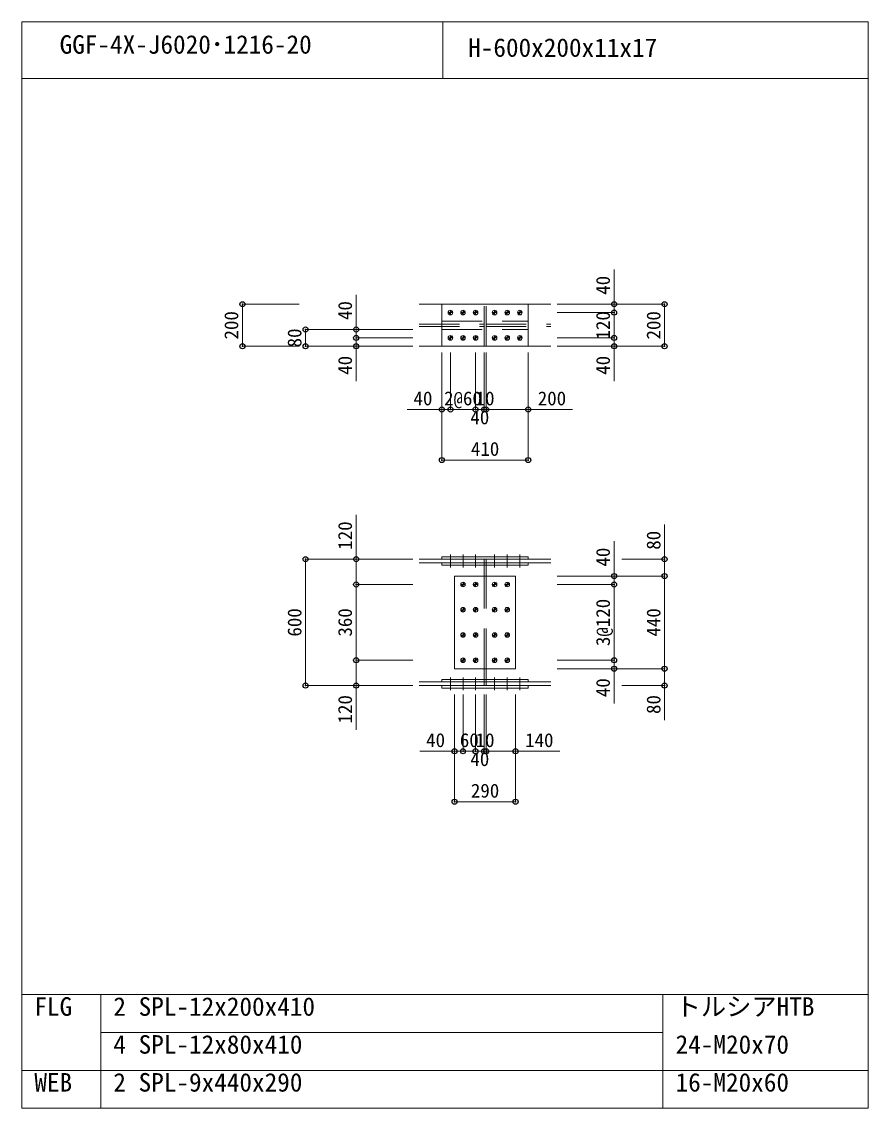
# Model space of a CAD drawing. Units: millimetres, scale not verified. Extents: x -8310 to 8310, y -4800 to 5700.
# Drawn here: x -8310 to -4290, y -4800 to 360 of the extents above; entities that cross this region are included whole.
import ezdxf
from ezdxf.enums import TextEntityAlignment as Align

# ---------------------------------------------------------------- set-up
doc = ezdxf.new("R2010")
doc.units = ezdxf.units.MM
doc.header["$LTSCALE"] = 30
doc.header["$PDMODE"] = 32
doc.header["$PDSIZE"] = 24
doc.linetypes.add('USER2', pattern=[9.525, 6.35, -3.175])
doc.layers.add('0-0', color=7, linetype='Continuous')
doc.layers.add('0-2', color=7, linetype='Continuous')
for name, color, linetype, lineweight in [('0-1', 7, 'Continuous', 18), ('0-5', 7, 'Continuous', 18), ('0-6', 7, 'USER2', 18), ('0-8', 7, 'Continuous', 18), ('0-9', 7, 'Continuous', 18), ('0-A', 7, 'Continuous', 18), ('0-B', 7, 'Continuous', 18)]:
    doc.layers.add(name, color=color, linetype=linetype, lineweight=lineweight)
doc.styles.add('ＭＳ ゴシック', font='')
doc.styles.get('ＭＳ ゴシック').set_extended_font_data('MS Gothic')

msp = doc.modelspace()

# ---------------------------------------------------------------- linework, layer by layer
at = {"layer": '0-0'}
for p in [(-7262, -981.5), (-5497, -981.5), (-5257, -981.5), (-5497, -1021.5), (-6962, -1101.5), (-6722, -1101.5), (-6722, -1141.5), (-5497, -1141.5), (-7262, -1181.5), (-6962, -1181.5), (-6722, -1181.5), (-5497, -1181.5), (-5257, -1181.5), (-6314.5, -1481.5), (-6274.5, -1481.5), (-6154.5, -1481.5), (-6114.5, -1481.5), (-6104.5, -1481.5), (-5904.5, -1481.5), (-6314.5, -1721.5), (-5904.5, -1721.5), (-6962, -2192.5), (-6722, -2192.5), (-5257, -2192.5), (-5497, -2272.5), (-5257, -2272.5), (-6722, -2312.5), (-5497, -2312.5), (-6722, -2672.5), (-5497, -2672.5), (-5497, -2712.5), (-5257, -2712.5), (-6962, -2792.5), (-6722, -2792.5), (-5257, -2792.5), (-6254.5, -3104.5), (-6214.5, -3104.5), (-6154.5, -3104.5), (-6114.5, -3104.5), (-6104.5, -3104.5), (-5964.5, -3104.5), (-6254.5, -3344.5), (-5964.5, -3344.5)]:
    msp.add_point(p, dxfattribs=at)
at = {"layer": '0-1'}
for p, q in [((-8310, -4800), (-8310, 360)), ((-8310, 360), (-4290, 360)), ((-6310, 90), (-6310, 360)), ((-4290, -4800), (-4290, 360)), ((-8310, 90), (-4290, 90)), ((-8310, -4260), (-4290, -4260)), ((-7935, -4800), (-7935, -4260)), ((-5265, -4800), (-5265, -4260)), ((-7935, -4440), (-5265, -4440)), ((-8310, -4620), (-4290, -4620)), ((-8310, -4800), (-4290, -4800))]:
    msp.add_line(p, q, dxfattribs=at)
at = {"layer": '0-5'}
for p, q in [((-6422, -981.5), (-6114.5, -981.5)), ((-6314.5, -981.5), (-5904.5, -981.5)), ((-6314.5, -1181.5), (-6314.5, -981.5)), ((-6104.5, -981.5), (-5797, -981.5)), ((-6422, -1181.5), (-6114.5, -1181.5)), ((-6104.5, -1181.5), (-5797, -1181.5)), ((-6422, -2192.5), (-6114.5, -2192.5)), ((-6314.5, -2180.5), (-5904.5, -2180.5)), ((-6314.5, -2192.5), (-6314.5, -2180.5)), ((-6314.5, -2209.5), (-5904.5, -2209.5)), ((-6314.5, -2221.5), (-6314.5, -2209.5)), ((-6104.5, -2192.5), (-5797, -2192.5)), ((-6104.5, -2209.5), (-6104.5, -2192.5)), ((-6104.5, -2209.5), (-5797, -2209.5)), ((-6114.5, -2272.5), (-6114.5, -2221.5)), ((-6104.5, -2272.5), (-6104.5, -2221.5)), ((-6254.5, -2272.5), (-5964.5, -2272.5)), ((-6254.5, -2712.5), (-6254.5, -2272.5)), ((-6114.5, -2763.5), (-6114.5, -2712.5)), ((-6104.5, -2763.5), (-6104.5, -2712.5)), ((-6422, -2775.5), (-6114.5, -2775.5)), ((-6314.5, -2763.5), (-6114.5, -2763.5)), ((-6314.5, -2775.5), (-6314.5, -2763.5)), ((-6314.5, -2775.5), (-6114.5, -2775.5)), ((-6114.5, -2763.5), (-5904.5, -2763.5)), ((-6114.5, -2775.5), (-5904.5, -2775.5)), ((-5904.5, -2775.5), (-5904.5, -2763.5)), ((-6314.5, -2792.5), (-6114.5, -2792.5)), ((-6314.5, -2804.5), (-6314.5, -2792.5)), ((-6314.5, -2804.5), (-6114.5, -2804.5)), ((-6114.5, -2792.5), (-5904.5, -2792.5)), ((-6114.5, -2804.5), (-5904.5, -2804.5)), ((-6104.5, -2792.5), (-5797, -2792.5)), ((-5904.5, -2804.5), (-5904.5, -2792.5))]:
    msp.add_line(p, q, dxfattribs=at)
for points in [[(-6314.5, -1181.5), (-5904.5, -1181.5), (-5904.5, -981.5)], [(-6422, -2209.5), (-6114.5, -2209.5), (-6114.5, -2192.5)], [(-6314.5, -2192.5), (-5904.5, -2192.5), (-5904.5, -2180.5)], [(-6314.5, -2221.5), (-5904.5, -2221.5), (-5904.5, -2209.5)], [(-6254.5, -2712.5), (-5964.5, -2712.5), (-5964.5, -2272.5)], [(-6422, -2792.5), (-6114.5, -2792.5), (-6114.5, -2775.5)], [(-6104.5, -2792.5), (-6104.5, -2775.5), (-5797, -2775.5)]]:
    msp.add_lwpolyline(points, dxfattribs=at)
at = {"layer": '0-6'}
for p, q in [((-6314.5, -981.5), (-5904.5, -981.5)), ((-6114.5, -1181.5), (-6114.5, -981.5)), ((-6104.5, -1181.5), (-6104.5, -981.5)), ((-6422, -1076), (-6114.5, -1076)), ((-6314.5, -1061.5), (-5904.5, -1061.5)), ((-6104.5, -1076), (-5797, -1076)), ((-6422, -1087), (-6114.5, -1087)), ((-6314.5, -1101.5), (-5904.5, -1101.5)), ((-6104.5, -1087), (-5797, -1087)), ((-6314.5, -1181.5), (-5904.5, -1181.5)), ((-6114.5, -2221.5), (-6114.5, -2209.5)), ((-6104.5, -2221.5), (-6104.5, -2209.5)), ((-6114.5, -2712.5), (-6114.5, -2272.5)), ((-6104.5, -2712.5), (-6104.5, -2272.5)), ((-6114.5, -2775.5), (-6114.5, -2763.5)), ((-6104.5, -2775.5), (-6104.5, -2763.5))]:
    msp.add_line(p, q, dxfattribs=at)
at = {"layer": '0-8'}
for p, q in [((-6285.5, -1021.5), (-6263.5, -1021.5)), ((-6283.84, -1030.84), (-6265.17, -1012.17)), ((-6274.5, -1032.5), (-6274.5, -1010.5)), ((-6225.5, -1021.5), (-6203.5, -1021.5)), ((-6223.84, -1030.84), (-6205.17, -1012.17)), ((-6214.5, -1032.5), (-6214.5, -1010.5)), ((-6165.5, -1021.5), (-6143.5, -1021.5)), ((-6163.84, -1030.84), (-6145.17, -1012.17)), ((-6154.5, -1032.5), (-6154.5, -1010.5)), ((-6075.5, -1021.5), (-6053.5, -1021.5)), ((-6073.84, -1030.84), (-6055.17, -1012.17)), ((-6064.5, -1032.5), (-6064.5, -1010.5)), ((-6015.5, -1021.5), (-5993.5, -1021.5)), ((-6013.84, -1030.84), (-5995.17, -1012.17)), ((-6004.5, -1032.5), (-6004.5, -1010.5)), ((-5955.5, -1021.5), (-5933.5, -1021.5)), ((-5953.84, -1030.84), (-5935.17, -1012.17)), ((-5944.5, -1032.5), (-5944.5, -1010.5)), ((-6283.84, -1150.84), (-6265.17, -1132.17)), ((-6274.5, -1152.5), (-6274.5, -1130.5)), ((-6223.84, -1150.84), (-6205.17, -1132.17)), ((-6214.5, -1152.5), (-6214.5, -1130.5)), ((-6163.84, -1150.84), (-6145.17, -1132.17)), ((-6154.5, -1152.5), (-6154.5, -1130.5)), ((-6073.84, -1150.84), (-6055.17, -1132.17)), ((-6064.5, -1152.5), (-6064.5, -1130.5)), ((-6013.84, -1150.84), (-5995.17, -1132.17)), ((-6004.5, -1152.5), (-6004.5, -1130.5)), ((-5953.84, -1150.84), (-5935.17, -1132.17)), ((-5944.5, -1152.5), (-5944.5, -1130.5)), ((-6285.5, -1141.5), (-6263.5, -1141.5)), ((-6225.5, -1141.5), (-6203.5, -1141.5)), ((-6165.5, -1141.5), (-6143.5, -1141.5)), ((-6075.5, -1141.5), (-6053.5, -1141.5)), ((-6015.5, -1141.5), (-5993.5, -1141.5)), ((-5955.5, -1141.5), (-5933.5, -1141.5)), ((-6225.5, -2312.5), (-6203.5, -2312.5)), ((-6223.84, -2321.84), (-6205.17, -2303.17)), ((-6214.5, -2323.5), (-6214.5, -2301.5)), ((-6165.5, -2312.5), (-6143.5, -2312.5)), ((-6163.84, -2321.84), (-6145.17, -2303.17)), ((-6154.5, -2323.5), (-6154.5, -2301.5)), ((-6075.5, -2312.5), (-6053.5, -2312.5)), ((-6073.84, -2321.84), (-6055.17, -2303.17)), ((-6064.5, -2323.5), (-6064.5, -2301.5)), ((-6015.5, -2312.5), (-5993.5, -2312.5)), ((-6013.84, -2321.84), (-5995.17, -2303.17)), ((-6004.5, -2323.5), (-6004.5, -2301.5)), ((-6223.84, -2441.84), (-6205.17, -2423.17)), ((-6214.5, -2443.5), (-6214.5, -2421.5)), ((-6163.84, -2441.84), (-6145.17, -2423.17)), ((-6154.5, -2443.5), (-6154.5, -2421.5)), ((-6073.84, -2441.84), (-6055.17, -2423.17)), ((-6064.5, -2443.5), (-6064.5, -2421.5)), ((-6013.84, -2441.84), (-5995.17, -2423.17)), ((-6004.5, -2443.5), (-6004.5, -2421.5)), ((-6225.5, -2432.5), (-6203.5, -2432.5)), ((-6165.5, -2432.5), (-6143.5, -2432.5)), ((-6075.5, -2432.5), (-6053.5, -2432.5)), ((-6015.5, -2432.5), (-5993.5, -2432.5)), ((-6225.5, -2552.5), (-6203.5, -2552.5)), ((-6223.84, -2561.84), (-6205.17, -2543.17)), ((-6214.5, -2563.5), (-6214.5, -2541.5)), ((-6165.5, -2552.5), (-6143.5, -2552.5)), ((-6163.84, -2561.84), (-6145.17, -2543.17)), ((-6154.5, -2563.5), (-6154.5, -2541.5)), ((-6075.5, -2552.5), (-6053.5, -2552.5)), ((-6073.84, -2561.84), (-6055.17, -2543.17)), ((-6064.5, -2563.5), (-6064.5, -2541.5)), ((-6015.5, -2552.5), (-5993.5, -2552.5)), ((-6013.84, -2561.84), (-5995.17, -2543.17)), ((-6004.5, -2563.5), (-6004.5, -2541.5)), ((-6225.5, -2672.5), (-6203.5, -2672.5)), ((-6223.84, -2681.84), (-6205.17, -2663.17)), ((-6214.5, -2683.5), (-6214.5, -2661.5)), ((-6165.5, -2672.5), (-6143.5, -2672.5)), ((-6163.84, -2681.84), (-6145.17, -2663.17)), ((-6154.5, -2683.5), (-6154.5, -2661.5)), ((-6075.5, -2672.5), (-6053.5, -2672.5)), ((-6073.84, -2681.84), (-6055.17, -2663.17)), ((-6064.5, -2683.5), (-6064.5, -2661.5)), ((-6015.5, -2672.5), (-5993.5, -2672.5)), ((-6013.84, -2681.84), (-5995.17, -2663.17)), ((-6004.5, -2683.5), (-6004.5, -2661.5))]:
    msp.add_line(p, q, dxfattribs=at)
at = {"layer": '0-9'}
for p, q in [((-6274.5, -2170.5), (-6274.5, -2231.5)), ((-6214.5, -2170.5), (-6214.5, -2231.5)), ((-6154.5, -2170.5), (-6154.5, -2231.5)), ((-6064.5, -2170.5), (-6064.5, -2231.5)), ((-6004.5, -2170.5), (-6004.5, -2231.5)), ((-5944.5, -2170.5), (-5944.5, -2231.5)), ((-6274.5, -2814.5), (-6274.5, -2753.5)), ((-6214.5, -2814.5), (-6214.5, -2753.5)), ((-6154.5, -2814.5), (-6154.5, -2753.5)), ((-6064.5, -2814.5), (-6064.5, -2753.5)), ((-6004.5, -2814.5), (-6004.5, -2753.5)), ((-5944.5, -2814.5), (-5944.5, -2753.5))]:
    msp.add_line(p, q, dxfattribs=at)
at = {"layer": '0-A'}
for p, q in [((-6992, -981.5), (-7262, -981.5)), ((-5767, -981.5), (-5497, -981.5)), ((-5767, -981.5), (-5257, -981.5)), ((-5767, -1021.5), (-5497, -1021.5)), ((-6452, -1101.5), (-6962, -1101.5)), ((-6452, -1101.5), (-6722, -1101.5)), ((-6452, -1141.5), (-6722, -1141.5)), ((-6722, -1346.5), (-6722, -1141.5)), ((-6452, -1181.5), (-6722, -1181.5)), ((-5767, -1141.5), (-5497, -1141.5)), ((-5767, -1181.5), (-5497, -1181.5)), ((-5497, -1346.5), (-5497, -1141.5)), ((-6314.5, -1211.5), (-6314.5, -1481.5)), ((-6314.5, -1211.5), (-6314.5, -1721.5)), ((-6274.5, -1211.5), (-6274.5, -1481.5)), ((-6274.5, -1211.5), (-6274.5, -1481.5)), ((-6154.5, -1211.5), (-6154.5, -1481.5)), ((-6154.5, -1211.5), (-6154.5, -1481.5)), ((-6114.5, -1211.5), (-6114.5, -1481.5)), ((-6114.5, -1211.5), (-6114.5, -1481.5)), ((-6104.5, -1211.5), (-6104.5, -1481.5)), ((-6104.5, -1211.5), (-6104.5, -1481.5)), ((-5904.5, -1211.5), (-5904.5, -1481.5)), ((-5904.5, -1211.5), (-5904.5, -1721.5)), ((-6479.5, -1481.5), (-6274.5, -1481.5)), ((-6274.5, -1481.5), (-6154.5, -1481.5)), ((-6154.5, -1481.5), (-6114.5, -1481.5)), ((-6114.5, -1481.5), (-6104.5, -1481.5)), ((-6104.5, -1481.5), (-5694.5, -1481.5)), ((-6314.5, -1721.5), (-5904.5, -1721.5)), ((-6452, -2192.5), (-6962, -2192.5)), ((-6452, -2192.5), (-6722, -2192.5)), ((-5459.56, -2192.5), (-5257, -2192.5)), ((-6452, -2312.5), (-6722, -2312.5)), ((-5767, -2272.5), (-5497, -2272.5)), ((-5767, -2272.5), (-5257, -2272.5)), ((-5767, -2312.5), (-5497, -2312.5)), ((-6452, -2672.5), (-6722, -2672.5)), ((-6722, -3002.5), (-6722, -2672.5)), ((-5767, -2672.5), (-5497, -2672.5)), ((-5497, -2877.5), (-5497, -2672.5)), ((-5767, -2712.5), (-5497, -2712.5)), ((-5767, -2712.5), (-5257, -2712.5)), ((-5257, -2957.5), (-5257, -2712.5)), ((-6452, -2792.5), (-6722, -2792.5)), ((-6254.5, -2834.5), (-6254.5, -3104.5)), ((-6254.5, -2834.5), (-6254.5, -3344.5)), ((-6214.5, -2834.5), (-6214.5, -3104.5)), ((-6214.5, -2834.5), (-6214.5, -3104.5)), ((-6154.5, -2834.5), (-6154.5, -3104.5)), ((-6154.5, -2834.5), (-6154.5, -3104.5)), ((-6114.5, -2834.5), (-6114.5, -3104.5)), ((-6114.5, -2834.5), (-6114.5, -3104.5)), ((-6104.5, -2834.5), (-6104.5, -3104.5)), ((-6104.5, -2834.5), (-6104.5, -3104.5)), ((-5964.5, -2834.5), (-5964.5, -3104.5)), ((-5964.5, -2834.5), (-5964.5, -3344.5)), ((-5459.56, -2792.5), (-5257, -2792.5)), ((-6419.5, -3104.5), (-6214.5, -3104.5)), ((-6214.5, -3104.5), (-6154.5, -3104.5)), ((-6154.5, -3104.5), (-6114.5, -3104.5)), ((-6114.5, -3104.5), (-6104.5, -3104.5)), ((-6104.5, -3104.5), (-5754.5, -3104.5)), ((-6254.5, -3344.5), (-5964.5, -3344.5))]:
    msp.add_line(p, q, dxfattribs=at)
for points in [[(-5767, -1021.5), (-5497, -1021.5), (-5497, -816.5)], [(-6452, -1141.5), (-6722, -1141.5), (-6722, -936.5)], [(-6992, -1181.5), (-7262, -1181.5), (-7262, -981.5)], [(-5767, -1181.5), (-5257, -1181.5), (-5257, -981.5)], [(-5767, -1141.5), (-5497, -1141.5), (-5497, -1021.5)], [(-6452, -1181.5), (-6962, -1181.5), (-6962, -1101.5)], [(-6452, -2312.5), (-6722, -2312.5), (-6722, -1982.5)], [(-5767, -2272.5), (-5257, -2272.5), (-5257, -2027.5)], [(-5767, -2312.5), (-5497, -2312.5), (-5497, -2107.5)], [(-6452, -2792.5), (-6962, -2792.5), (-6962, -2192.5)], [(-6452, -2672.5), (-6722, -2672.5), (-6722, -2312.5)], [(-5767, -2712.5), (-5257, -2712.5), (-5257, -2272.5)], [(-5767, -2672.5), (-5497, -2672.5), (-5497, -2312.5)]]:
    msp.add_lwpolyline(points, dxfattribs=at)
at = {"layer": '0-B'}
for centre in [(-6274.5, -1021.5), (-6214.5, -1021.5), (-6154.5, -1021.5), (-6064.5, -1021.5), (-6004.5, -1021.5), (-5944.5, -1021.5), (-6274.5, -1141.5), (-6214.5, -1141.5), (-6154.5, -1141.5), (-6064.5, -1141.5), (-6004.5, -1141.5), (-5944.5, -1141.5), (-6214.5, -2312.5), (-6154.5, -2312.5), (-6064.5, -2312.5), (-6004.5, -2312.5), (-6214.5, -2432.5), (-6154.5, -2432.5), (-6064.5, -2432.5), (-6004.5, -2432.5), (-6214.5, -2552.5), (-6154.5, -2552.5), (-6064.5, -2552.5), (-6004.5, -2552.5), (-6214.5, -2672.5), (-6154.5, -2672.5), (-6064.5, -2672.5), (-6004.5, -2672.5)]:
    msp.add_circle(centre, 11, dxfattribs=at)

# ---------------------------------------------------------------- texts
at = {"layer": '0-2', "style": 'ＭＳ ゴシック'}
for s, p in [('GGF-4X-J6020･1216-20', (-8130, 181.8)), ('H-600x200x11x17', (-6190, 166.8)), ('FLG', (-8250, -4387.2)), ('2', (-7875, -4387.2)), ('SPL-12x200x410', (-7755, -4387.2)), ('トルシアHTB', (-5205, -4387.2)), ('4', (-7875, -4567.2)), ('SPL-12x80x410', (-7755, -4567.2)), ('24-M20x70', (-5205, -4567.2)), ('WEB', (-8250, -4747.2)), ('2', (-7875, -4747.2)), ('SPL-9x440x290', (-7755, -4747.2)), ('16-M20x60', (-5205, -4747.2))]:
    msp.add_text(s, height=87.98, dxfattribs=at).set_placement(p, align=Align.BOTTOM_LEFT)
at = {"layer": '0-A', "style": 'ＭＳ ゴシック'}
for s, p in [('40', (-5497, -936.5)), ('40', (-6722, -1056.5)), ('200', (-7262, -1149)), ('120', (-5497, -1149)), ('200', (-5257, -1149)), ('80', (-6962, -1186.5)), ('40', (-6722, -1316.5)), ('40', (-5497, -1316.5)), ('120', (-6722, -2147.5)), ('80', (-5257, -2147.5)), ('40', (-5497, -2227.5)), ('3@120', (-5497, -2605)), ('600', (-6962, -2560)), ('360', (-6722, -2560)), ('440', (-5257, -2560)), ('40', (-5497, -2847.5)), ('120', (-6722, -2972.5)), ('80', (-5257, -2927.5))]:
    msp.add_text(s, height=65.98, rotation=90, dxfattribs=at).set_placement(p, align=Align.BOTTOM_LEFT)
for s, p in [('40', (-6449.5, -1481.5)), ('2@60', (-6304.5, -1481.5)), ('10', (-6154.5, -1481.5)), ('200', (-5859.5, -1481.5)), ('40', (-6179.5, -1571.5)), ('410', (-6177, -1721.5)), ('40', (-6389.5, -3104.5)), ('60', (-6229.5, -3104.5)), ('10', (-6154.5, -3104.5)), ('140', (-5919.5, -3104.5)), ('40', (-6179.5, -3194.5)), ('290', (-6177, -3344.5))]:
    msp.add_text(s, height=65.98, dxfattribs=at).set_placement(p, align=Align.BOTTOM_LEFT)

doc.saveas('drawing.dxf')
